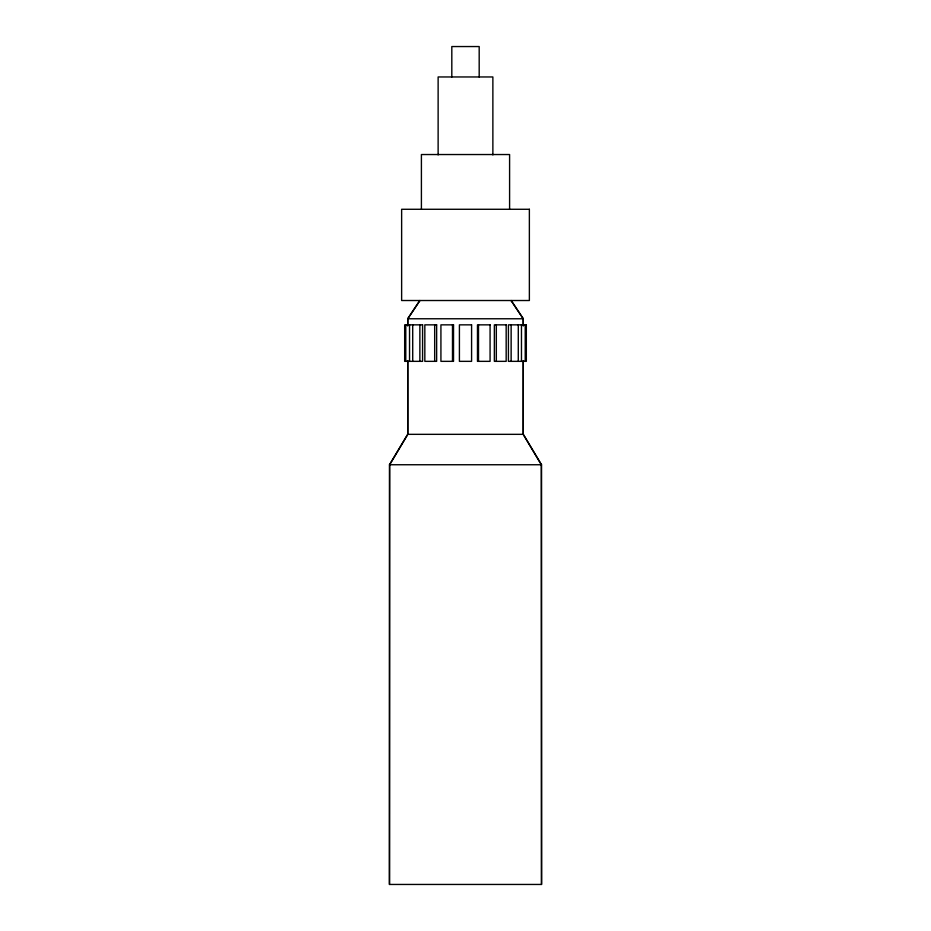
<?xml version="1.0" encoding="UTF-8"?>
<svg xmlns="http://www.w3.org/2000/svg" width="931" height="931" viewBox="0 0 931 931"><rect width="100%" height="100%" fill="white"/><g stroke="black" fill="none" stroke-linecap="round" stroke-linejoin="round"><path stroke-width="1.4" d="M523.28 360.658L523.28 434.335L541.528 464.744L541.528 884.45L389.472 884.45L389.682 464.744L407.766 434.335L407.72 360.658M541.528 884.45L541.318 464.744L523.234 434.335L523.28 361.344M407.72 324.849L407.766 318.763L419.881 300.515L407.72 318.763L407.72 325.99M389.472 884.45L389.472 464.744L407.72 434.335L407.72 361.344M407.72 318.763L523.28 318.763L523.28 324.849M407.72 434.335L523.28 434.335M389.472 464.744L541.528 464.744M523.28 318.763L511.119 300.515L523.234 318.763L523.28 325.99M525.224 324.849L525.224 361.344M521.465 324.849L521.465 361.344M518.288 324.849L518.276 361.344M511.131 324.849L511.131 361.344M509.594 209.382L509.594 154.534L421.406 154.534L421.406 209.382M496.328 324.849L496.328 361.344M492.871 154.93L492.871 76.959L438.129 76.959L438.129 154.93M479.186 76.959L479.186 46.55L451.814 46.55L451.814 76.959M478.511 324.849L478.511 361.344M452.489 324.849L452.489 361.344M434.672 324.849L434.672 361.344M419.869 324.849L419.869 361.344M412.712 324.849L412.724 361.344M409.535 324.849L409.535 361.344M405.776 324.849L405.776 361.344M529.367 209.277L401.633 209.277L401.633 300.515L529.367 300.515L529.367 209.277M422.581 324.849L404.671 324.849L404.671 361.344L422.581 361.344L422.581 324.849M436.639 324.849L424.827 324.849L424.827 361.344L436.639 361.344L436.639 324.849M453.525 324.849L440.922 324.849L440.922 361.344L453.525 361.344L453.525 324.849M471.586 324.849L459.414 324.849L459.414 361.344L471.586 361.344L471.586 324.849M490.078 324.849L477.475 324.849L477.475 361.344L490.078 361.344L490.078 324.849M506.173 324.849L494.361 324.849L494.361 361.344L506.173 361.344L506.173 324.849M526.329 324.849L508.419 324.849L508.419 361.344L526.329 361.344L526.329 324.849"/></g></svg>
